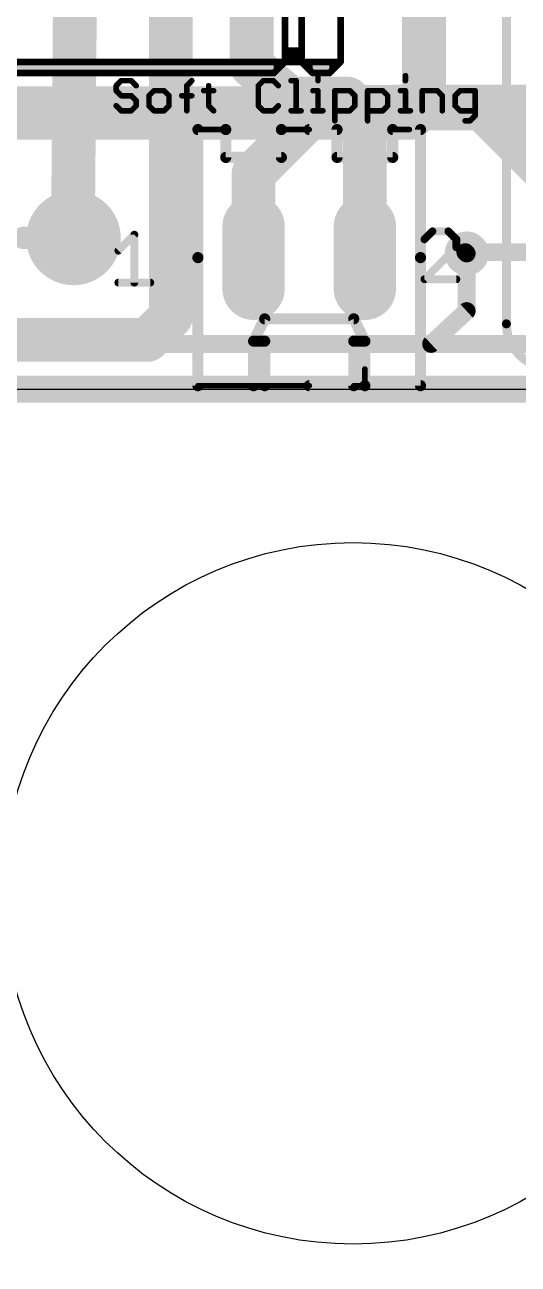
# Model space of a CAD drawing. Header units: inches. Extents: x -5 to 142, y -3 to 122.
# Drawn here: x 110.51 to 121.77, y 14.54 to 42.81 of the extents above; entities that cross this region are included whole.
import ezdxf

# ---------------------------------------------------------------- set-up
doc = ezdxf.new("R2010")
doc.units = ezdxf.units.IN
doc.header["$MEASUREMENT"] = 0
for name, color, linetype in [('1', 22, 'Continuous'), ('15', 22, 'Continuous'), ('16', 175, 'Continuous'), ('17', 82, 'Continuous'), ('18', 82, 'Continuous'), ('2', 175, 'Continuous'), ('20', 7, 'Continuous'), ('21', 253, 'Continuous'), ('27', 253, 'Continuous'), ('51', 253, 'Continuous')]:
    doc.layers.add(name, color=color, linetype=linetype)

# ---------------------------------------------------------------- blocks, each defined once
blk = doc.blocks.new('ROUNDP')
at = {"const_width": 0.5}
blk.add_lwpolyline([(0, -0.25, 1), (0, 0.25, 1), (0, -0.25)], format="xyb", dxfattribs=at)
blk = doc.blocks.new('RECT')
blk.add_solid([(-0.5, -0.5), (0.5, -0.5), (-0.5, 0.5), (0.5, 0.5)])
blk = doc.blocks.new('LONGP100')
at = {"const_width": 1}
blk.add_lwpolyline([(-0.5, 0), (0.5, 0)], dxfattribs=at)
at = {"const_width": 0.5}
for points in [[(-0.5, 0.25, 1), (-0.5, -0.25)], [(0.5, -0.25, 1), (0.5, 0.25)]]:
    blk.add_lwpolyline(points, format="xyb", dxfattribs=at)
blk = doc.blocks.new('ROUNDV')
at = {"const_width": 0.5}
blk.add_lwpolyline([(0, -0.25, 1), (0, 0.25, 1), (0, -0.25)], format="xyb", dxfattribs=at)

msp = doc.modelspace()

# ---------------------------------------------------------------- linework, layer by layer
msp.add_lwpolyline([(137, 106.5), (128, 106.5), (128, 85.5), (109.5, 85.5), (109.5, 80.5), (2, 80.5), (2, 34.5), (127, 34.5), (127, 9.5), (137, 9.5), (137, 34.5), (137, 80.5), (137, 85.5)], close=True)
msp.add_circle((118, 23), 8)
at = {"layer": '1'}
for points, const_width in [([(120.9375, 40.9062), (109.8125, 40.9062)], 1), ([(122.5312, 39.3125), (120.9375, 40.9062)], 1), ([(127, 34.5), (2, 34.5)], 0.4064)]:
    msp.add_lwpolyline(points, dxfattribs=dict(at, const_width=const_width))
at = {"layer": '1', "const_width": 0.5}
for points in [[(121.1143, 41.083, 1), (120.7607, 40.7295)], [(120.9375, 40.6562, 1), (120.9375, 41.1562)]]:
    msp.add_lwpolyline(points, format="xyb", dxfattribs=at)
at = {"layer": '15'}
for points, const_width in [([(111.7, 48.7175), (111.6063, 37.9638)], 1), ([(117.25, 40.9375), (115.73, 39.4175)], 1), ([(122.4375, 40.9488), (117.25, 40.9375)], 1), ([(115.73, 39.4175), (115.73, 37.5)], 1), ([(111.6063, 37.9638), (111.62, 37.95)], 1), ([(126.125, 37.625), (120.5625, 37.625)], 0.4064), ([(120.5625, 37.625), (120.5938, 37.5938)], 0.4064), ([(127.7188, 35.5312), (88.25, 35.5312)], 0.4064), ([(2, 34.5), (127, 34.5)], 0.6096)]:
    msp.add_lwpolyline(points, dxfattribs=dict(at, const_width=const_width))
for points, const_width in [([(117.2495, 41.1875, 1), (117.2505, 40.6875)], 0.5), ([(117.4268, 40.7607, 1), (117.0732, 41.1143)], 0.5), ([(115.98, 39.4175, 1), (115.48, 39.4175)], 0.5), ([(115.5532, 39.5943, 1), (115.9068, 39.2407)], 0.5), ([(111.783, 38.1405, 1), (111.4295, 37.787)], 0.5), ([(111.3563, 37.9659, 1), (111.8562, 37.9616)], 0.5), ([(111.4432, 37.7732, 1), (111.7968, 38.1268)], 0.5), ([(115.48, 37.5, 1), (115.98, 37.5)], 0.5), ([(120.5625, 37.7266, 1), (120.5625, 37.5234)], 0.2032), ([(120.6343, 37.6968, 1), (120.4907, 37.5532)], 0.2032), ([(120.5219, 37.5219, 1), (120.6656, 37.6656)], 0.2032)]:
    msp.add_lwpolyline(points, format="xyb", dxfattribs=dict(at, const_width=const_width))
at = {"layer": '16'}
for points, const_width in [([(115.6875, 41.875), (115.6875, 46)], 1), ([(113.8438, 36.1562), (113.8438, 44.0312)], 1), ([(116.5625, 41.125), (115.6875, 41.875)], 1), ([(117.875, 41.125), (116.5625, 41.125)], 1), ([(118.27, 40.73), (117.875, 41.125)], 1), ([(118.27, 37.5), (118.27, 40.73)], 1), ([(113.3125, 35.625), (113.8438, 36.1562)], 1), ([(87.625, 35.625), (113.3125, 35.625)], 1), ([(127, 34.5), (2, 34.5)], 0.4064)]:
    msp.add_lwpolyline(points, dxfattribs=dict(at, const_width=const_width))
at = {"layer": '16', "const_width": 0.5}
for points in [[(115.8502, 42.0648, 1), (115.5248, 41.6852)], [(115.4375, 41.875, 1), (115.9375, 41.875)], [(116.5625, 41.375, 1), (116.5625, 40.875)], [(116.3998, 40.9352, 1), (116.7252, 41.3148)], [(118.0518, 41.3018, 1), (117.6982, 40.9482)], [(117.875, 40.875, 1), (117.875, 41.375)], [(118.52, 40.73, 1), (118.02, 40.73)], [(118.0932, 40.5532, 1), (118.4468, 40.9068)], [(118.02, 37.5, 1), (118.52, 37.5)], [(114.0205, 35.9795, 1), (113.667, 36.333)], [(113.5938, 36.1562, 1), (114.0938, 36.1562)], [(113.1357, 35.8018, 1), (113.4893, 35.4482)], [(113.3125, 35.375, 1), (113.3125, 35.875)]]:
    msp.add_lwpolyline(points, format="xyb", dxfattribs=at)
at = {"layer": '2'}
for points, const_width in [([(119.62, 44.25), (119.62, 40.995)], 1), ([(119.62, 40.995), (119.3125, 40.6875)], 1), ([(119.3125, 40.6875), (89.75, 40.6875)], 1), ([(120.5938, 37.5938), (120.5938, 36.2812)], 0.4064), ([(120.5938, 36.2812), (119.7812, 35.5312)], 0.4064), ([(119.7812, 35.5312), (88.2188, 35.5312)], 0.4064), ([(127, 34.5), (2, 34.5)], 0.6096)]:
    msp.add_lwpolyline(points, dxfattribs=dict(at, const_width=const_width))
for points, const_width in [([(119.7968, 40.8182, 1), (119.4432, 41.1718)], 0.5), ([(119.1357, 40.8643, 1), (119.4893, 40.5107)], 0.5), ([(119.3125, 40.4375, 1), (119.3125, 40.9375)], 0.5), ([(119.37, 40.995, 1), (119.87, 40.995)], 0.5), ([(120.6954, 37.5938, 1), (120.4921, 37.5938)], 0.2032), ([(120.6627, 36.2066, 1), (120.5248, 36.3559)], 0.2032), ([(120.4921, 36.2812, 1), (120.6954, 36.2812)], 0.2032), ([(119.7123, 35.6059, 1), (119.8502, 35.4566)], 0.2032), ([(119.7812, 35.4296, 1), (119.7812, 35.6328)], 0.2032)]:
    msp.add_lwpolyline(points, format="xyb", dxfattribs=dict(at, const_width=const_width))
at = {"layer": '20'}
msp.add_line((2, 34.5), (127, 34.5), dxfattribs=at)
at = {"layer": '21'}
for points, const_width in [([(121.5, 35.99), (121.5, 69.33)], 0.2032), ([(116.445, 42.218), (116.445, 46.409)], 0.1524), ([(116.826, 42.218), (116.826, 46.409)], 0.1524), ([(117.715, 46.536), (117.715, 41.964)], 0.1524), ([(116.445, 41.964), (116.445, 42.218)], 0.1524), ([(116.826, 42.218), (116.445, 42.218)], 0.1524), ([(116.699, 42.091), (116.572, 42.091)], 0.3048), ([(116.826, 41.964), (116.826, 42.218)], 0.1524), ([(116.445, 41.964), (106.285, 41.964)], 0.1524), ([(116.191, 41.837), (106.539, 41.837)], 0.3048), ([(116.445, 41.964), (116.191, 41.71)], 0.1524), ([(116.826, 41.964), (116.445, 41.964)], 0.1524), ([(117.08, 41.71), (116.826, 41.964)], 0.1524), ([(117.715, 41.964), (116.826, 41.964)], 0.1524), ([(117.461, 41.837), (117.08, 41.837)], 0.3048), ([(117.461, 41.71), (117.715, 41.964)], 0.1524), ([(116.191, 41.71), (106.539, 41.71)], 0.1524), ([(117.461, 41.71), (117.08, 41.71)], 0.1524), ([(114.46, 37.5), (114.46, 40.421)], 0.254), ([(115.095, 40.421), (114.46, 40.421)], 0.254), ([(114.46, 40.421), (115.095, 40.421)], 0.127), ([(115.095, 40.421), (116.365, 40.421)], 0.254), ([(115.095, 39.786), (115.095, 40.421)], 0.254), ([(117.635, 40.421), (116.365, 40.421)], 0.254), ([(116.365, 40.421), (116.365, 39.786)], 0.254), ([(116.365, 40.421), (117, 40.421)], 0.127), ([(119.54, 40.421), (117, 40.421)], 0.254), ([(117.635, 39.786), (117.635, 40.421)], 0.254), ([(119.54, 40.421), (118.905, 40.421)], 0.254), ([(118.905, 40.421), (118.905, 39.786)], 0.254), ([(119.286, 40.421), (118.905, 40.421)], 0.127), ([(119.54, 37.5), (119.54, 40.421)], 0.254), ([(116.365, 39.786), (115.095, 39.786)], 0.254), ([(118.905, 39.786), (117.635, 39.786)], 0.254), ([(119.8116, 38.0993), (119.6294, 37.9171)], 0.1778), ([(120.176, 38.0993), (119.8116, 38.0993)], 0.1778), ([(120.3582, 37.9171), (120.176, 38.0993)], 0.1778), ([(112.6444, 37.6588), (113.0088, 38.0231)], 0.1778), ([(113.0088, 38.0231), (113.0088, 36.93)], 0.1778), ([(120.3582, 37.735), (120.3582, 37.9171)], 0.1778), ([(114.46, 37.5), (114.46, 34.579)], 0.254), ([(119.54, 37.5), (119.54, 34.579)], 0.254), ([(119.6294, 37.0062), (120.3582, 37.735)], 0.1778), ([(120.3582, 37.0062), (119.6294, 37.0062)], 0.1778), ([(112.6444, 36.93), (113.3732, 36.93)], 0.1778), ([(115.984, 36.103), (115.73, 35.595)], 0.254), ([(118.016, 36.103), (115.984, 36.103)], 0.254), ([(118.27, 35.595), (118.016, 36.103)], 0.254), ([(115.984, 35.595), (115.73, 35.595)], 0.254), ([(115.73, 35.595), (115.73, 34.579)], 0.254), ([(118.016, 35.595), (115.984, 35.595)], 0.254), ([(115.984, 34.579), (115.984, 35.595)], 0.254), ([(118.27, 35.595), (118.016, 35.595)], 0.254), ([(118.016, 34.579), (118.016, 35.595)], 0.254), ([(118.27, 35.595), (118.27, 34.579)], 0.254), ([(118.27, 34.96), (118.27, 34.579)], 0.127), ([(114.46, 34.579), (117, 34.579)], 0.127), ([(118.27, 34.579), (117, 34.579)], 0.254), ([(118.016, 34.579), (118.27, 34.579)], 0.127), ([(119.54, 34.579), (118.27, 34.579)], 0.254)]:
    msp.add_lwpolyline(points, dxfattribs=dict(at, const_width=const_width))
for points, const_width in [([(116.4831, 42.218, 1), (116.4069, 42.218)], 0.0762), ([(116.445, 42.2561, 1), (116.445, 42.1799)], 0.0762), ([(116.4069, 42.218, 1), (116.4831, 42.218)], 0.0762), ([(116.572, 42.1672, 1), (116.572, 42.0148)], 0.1524), ([(116.699, 42.0148, 1), (116.699, 42.1672)], 0.1524), ([(116.8641, 42.218, 1), (116.7879, 42.218)], 0.0762), ([(116.7879, 42.218, 1), (116.8641, 42.218)], 0.0762), ([(116.826, 42.1799, 1), (116.826, 42.2561)], 0.0762), ([(116.191, 41.7608, 1), (116.191, 41.9132)], 0.1524), ([(116.445, 42.0021, 1), (116.445, 41.9259)], 0.0762), ([(116.4069, 41.964, 1), (116.4831, 41.964)], 0.0762), ([(116.4719, 41.9371, 1), (116.4181, 41.9909)], 0.0762), ([(116.445, 41.9259, 1), (116.445, 42.0021)], 0.0762), ([(116.826, 42.0021, 1), (116.826, 41.9259)], 0.0762), ([(116.7879, 41.964, 1), (116.8641, 41.964)], 0.0762), ([(116.8529, 41.9909, 1), (116.7991, 41.9371)], 0.0762), ([(116.826, 41.9259, 1), (116.826, 42.0021)], 0.0762), ([(117.08, 41.9132, 1), (117.08, 41.7608)], 0.1524), ([(117.461, 41.7608, 1), (117.461, 41.9132)], 0.1524), ([(117.6769, 41.964, 1), (117.7531, 41.964)], 0.0762), ([(117.7419, 41.9371, 1), (117.6881, 41.9909)], 0.0762), ([(117.715, 41.9259, 1), (117.715, 42.0021)], 0.0762), ([(116.1641, 41.7369, 1), (116.2179, 41.6831)], 0.0762), ([(116.191, 41.6719, 1), (116.191, 41.7481)], 0.0762), ([(117.08, 41.7481, 1), (117.08, 41.6719)], 0.0762), ([(117.0531, 41.6831, 1), (117.1069, 41.7369)], 0.0762), ([(117.4341, 41.7369, 1), (117.4879, 41.6831)], 0.0762), ([(117.461, 41.6719, 1), (117.461, 41.7481)], 0.0762), ([(114.5235, 40.421, 1), (114.3965, 40.421)], 0.127), ([(114.46, 40.4845, 1), (114.46, 40.3575)], 0.127), ([(114.46, 40.4527, 1), (114.46, 40.3893)], 0.0635), ([(115.095, 40.4845, 1), (115.095, 40.3575)], 0.127), ([(115.1585, 40.421, 1), (115.0315, 40.421)], 0.127), ([(115.095, 40.3575, 1), (115.095, 40.4845)], 0.127), ([(115.095, 40.3893, 1), (115.095, 40.4527)], 0.0635), ([(116.365, 40.4845, 1), (116.365, 40.3575)], 0.127), ([(116.4285, 40.421, 1), (116.3015, 40.421)], 0.127), ([(116.365, 40.3575, 1), (116.365, 40.4845)], 0.127), ([(116.365, 40.4527, 1), (116.365, 40.3893)], 0.0635), ([(117, 40.4845, 1), (117, 40.3575)], 0.127), ([(117, 40.3893, 1), (117, 40.4527)], 0.0635), ([(117.6985, 40.421, 1), (117.5715, 40.421)], 0.127), ([(117.635, 40.3575, 1), (117.635, 40.4845)], 0.127), ([(118.905, 40.4845, 1), (118.905, 40.3575)], 0.127), ([(118.9685, 40.421, 1), (118.8415, 40.421)], 0.127), ([(118.905, 40.4527, 1), (118.905, 40.3893)], 0.0635), ([(119.286, 40.3893, 1), (119.286, 40.4527)], 0.0635), ([(119.6035, 40.421, 1), (119.4765, 40.421)], 0.127), ([(119.54, 40.3575, 1), (119.54, 40.4845)], 0.127), ([(119.54, 40.3575, 1), (119.54, 40.4845)], 0.127), ([(115.095, 39.8495, 1), (115.095, 39.7225)], 0.127), ([(116.365, 39.7225, 1), (116.365, 39.8495)], 0.127), ([(117.635, 39.8495, 1), (117.635, 39.7225)], 0.127), ([(118.905, 39.7225, 1), (118.905, 39.8495)], 0.127), ([(115.0315, 39.786, 1), (115.1585, 39.786)], 0.127), ([(116.3015, 39.786, 1), (116.4285, 39.786)], 0.127), ([(117.5715, 39.786, 1), (117.6985, 39.786)], 0.127), ([(118.8415, 39.786, 1), (118.9685, 39.786)], 0.127), ([(119.8116, 38.1438, 1), (119.8116, 38.0549)], 0.0889), ([(119.843, 38.0679, 1), (119.7802, 38.1308)], 0.0889), ([(120.2074, 38.1308, 1), (120.1445, 38.0679)], 0.0889), ([(120.176, 38.0549, 1), (120.176, 38.1438)], 0.0889), ([(113.0532, 38.0231, 1), (112.9643, 38.0231)], 0.0889), ([(113.0402, 37.9917, 1), (112.9773, 38.0546)], 0.0889), ([(119.598, 37.9486, 1), (119.6608, 37.8857)], 0.0889), ([(120.4026, 37.9171, 1), (120.3137, 37.9171)], 0.0889), ([(120.3267, 37.8857, 1), (120.3896, 37.9486)], 0.0889), ([(112.613, 37.6902, 1), (112.6758, 37.6273)], 0.0889), ([(114.5235, 37.5, 1), (114.3965, 37.5)], 0.127), ([(119.6035, 37.5, 1), (119.4765, 37.5)], 0.127), ([(120.3137, 37.735, 1), (120.4026, 37.735)], 0.0889), ([(120.3896, 37.7035, 1), (120.3267, 37.7664)], 0.0889), ([(114.3965, 37.5, 1), (114.5235, 37.5)], 0.127), ([(119.4765, 37.5, 1), (119.6035, 37.5)], 0.127), ([(119.6294, 37.0507, 1), (119.6294, 36.9618)], 0.0889), ([(119.598, 37.0376, 1), (119.6608, 36.9748)], 0.0889), ([(120.3582, 36.9618, 1), (120.3582, 37.0507)], 0.0889), ([(112.6444, 36.9745, 1), (112.6444, 36.8856)], 0.0889), ([(112.9643, 36.93, 1), (113.0532, 36.93)], 0.0889), ([(113.3732, 36.8856, 1), (113.3732, 36.9745)], 0.0889), ([(115.984, 36.1665, 1), (115.984, 36.0395)], 0.127), ([(116.0408, 36.0746, 1), (115.9272, 36.1314)], 0.127), ([(118.0728, 36.1314, 1), (117.9592, 36.0746)], 0.127), ([(118.016, 36.0395, 1), (118.016, 36.1665)], 0.127), ([(121.5, 35.99, 0.4142), (122.5, 34.99)], 0.2032), ([(121.5508, 35.99, 1), (121.4492, 35.99)], 0.1016), ([(121.4492, 35.99, 1), (121.5508, 35.99)], 0.1016), ([(115.73, 35.6585, 1), (115.73, 35.5315)], 0.127), ([(115.7935, 35.595, 1), (115.6665, 35.595)], 0.127), ([(115.6732, 35.6234, 1), (115.7868, 35.5666)], 0.127), ([(115.984, 35.6585, 1), (115.984, 35.5315)], 0.127), ([(116.0475, 35.595, 1), (115.9205, 35.595)], 0.127), ([(115.984, 35.5315, 1), (115.984, 35.6585)], 0.127), ([(118.016, 35.6585, 1), (118.016, 35.5315)], 0.127), ([(118.0795, 35.595, 1), (117.9525, 35.595)], 0.127), ([(118.016, 35.5315, 1), (118.016, 35.6585)], 0.127), ([(118.3335, 35.595, 1), (118.2065, 35.595)], 0.127), ([(118.2132, 35.5666, 1), (118.3268, 35.6234)], 0.127), ([(118.27, 35.5315, 1), (118.27, 35.6585)], 0.127), ([(118.3018, 34.96, 1), (118.2383, 34.96)], 0.0635), ([(114.3965, 34.579, 1), (114.5235, 34.579)], 0.127), ([(114.46, 34.6108, 1), (114.46, 34.5473)], 0.0635), ([(115.6665, 34.579, 1), (115.7935, 34.579)], 0.127), ([(115.9205, 34.579, 1), (116.0475, 34.579)], 0.127), ([(117, 34.6425, 1), (117, 34.5155)], 0.127), ([(117, 34.5473, 1), (117, 34.6108)], 0.0635), ([(117.9525, 34.579, 1), (118.0795, 34.579)], 0.127), ([(118.016, 34.6108, 1), (118.016, 34.5473)], 0.0635), ([(118.27, 34.6425, 1), (118.27, 34.5155)], 0.127), ([(118.2065, 34.579, 1), (118.3335, 34.579)], 0.127), ([(118.27, 34.5155, 1), (118.27, 34.6425)], 0.127), ([(118.2383, 34.579, 1), (118.3018, 34.579)], 0.0635), ([(118.27, 34.5473, 1), (118.27, 34.6108)], 0.0635), ([(119.4765, 34.579, 1), (119.6035, 34.579)], 0.127), ([(119.54, 34.5155, 1), (119.54, 34.6425)], 0.127)]:
    msp.add_lwpolyline(points, format="xyb", dxfattribs=dict(at, const_width=const_width))
at = {"layer": '27', "const_width": 0.127}
for points in [[(112.709, 41.536), (112.5946, 41.4216)], [(112.9377, 41.536), (112.709, 41.536)], [(113.0521, 41.4216), (112.9377, 41.536)], [(114.2058, 41.4216), (114.3202, 41.536)], [(115.9521, 41.536), (115.8377, 41.4216)], [(116.1809, 41.536), (115.9521, 41.536)], [(116.2953, 41.4216), (116.1809, 41.536)], [(116.5861, 41.536), (116.7005, 41.536)], [(116.7005, 41.536), (116.7005, 40.8496)], [(117.1994, 41.6504), (117.1994, 41.536)], [(119.1952, 41.6504), (119.1952, 41.536)], [(112.5946, 41.4216), (112.5946, 41.3072)], [(112.5946, 41.3072), (112.709, 41.1928)], [(113.4574, 41.3072), (113.343, 41.1928)], [(113.6862, 41.3072), (113.4574, 41.3072)], [(113.8006, 41.1928), (113.6862, 41.3072)], [(114.2058, 40.8496), (114.2058, 41.4216)], [(114.5903, 41.3072), (114.8191, 41.3072)], [(114.7047, 41.4216), (114.7047, 40.964)], [(115.8377, 41.4216), (115.8377, 40.964)], [(117.0851, 41.3072), (117.1994, 41.3072)], [(117.1994, 41.3072), (117.1994, 40.8496)], [(117.584, 40.6208), (117.584, 41.3072)], [(117.584, 41.3072), (117.9272, 41.3072)], [(117.9272, 41.3072), (118.0416, 41.1928)], [(118.3324, 40.6208), (118.3324, 41.3072)], [(118.3324, 41.3072), (118.6756, 41.3072)], [(118.6756, 41.3072), (118.79, 41.1928)], [(119.0808, 41.3072), (119.1952, 41.3072)], [(119.1952, 41.3072), (119.1952, 40.8496)], [(119.5798, 40.8496), (119.5798, 41.3072)], [(119.5798, 41.3072), (119.923, 41.3072)], [(119.923, 41.3072), (120.0374, 41.1928)], [(120.4426, 41.3072), (120.3282, 41.1928)], [(120.7858, 41.3072), (120.4426, 41.3072)], [(120.7858, 40.7352), (120.7858, 41.3072)], [(112.709, 40.8496), (112.5946, 40.964)], [(112.709, 41.1928), (112.9377, 41.1928)], [(112.9377, 41.1928), (113.0521, 41.0784)], [(113.0521, 40.964), (112.9377, 40.8496)], [(113.0521, 41.0784), (113.0521, 40.964)], [(113.343, 41.1928), (113.343, 40.964)], [(113.343, 40.964), (113.4574, 40.8496)], [(113.6862, 40.8496), (113.8006, 40.964)], [(113.8006, 40.964), (113.8006, 41.1928)], [(114.0914, 41.1928), (114.3202, 41.1928)], [(114.7047, 40.964), (114.8191, 40.8496)], [(115.8377, 40.964), (115.9521, 40.8496)], [(116.1809, 40.8496), (116.2953, 40.964)], [(118.0416, 40.964), (117.9272, 40.8496)], [(118.0416, 41.1928), (118.0416, 40.964)], [(118.79, 40.964), (118.6756, 40.8496)], [(118.79, 41.1928), (118.79, 40.964)], [(120.0374, 41.1928), (120.0374, 40.8496)], [(120.3282, 41.1928), (120.3282, 40.964)], [(120.3282, 40.964), (120.4426, 40.8496)], [(112.9377, 40.8496), (112.709, 40.8496)], [(113.4574, 40.8496), (113.6862, 40.8496)], [(115.9521, 40.8496), (116.1809, 40.8496)], [(116.5861, 40.8496), (116.8149, 40.8496)], [(117.0851, 40.8496), (117.3138, 40.8496)], [(117.9272, 40.8496), (117.584, 40.8496)], [(118.6756, 40.8496), (118.3324, 40.8496)], [(119.0808, 40.8496), (119.3096, 40.8496)], [(120.4426, 40.8496), (120.7858, 40.8496)], [(120.6714, 40.6208), (120.7858, 40.7352)], [(120.557, 40.6208), (120.6714, 40.6208)]]:
    msp.add_lwpolyline(points, dxfattribs=at)
at = {"layer": '27', "const_width": 0.0635}
for points in [[(112.709, 41.5677, 1), (112.709, 41.5042)], [(112.7314, 41.5135, 1), (112.6865, 41.5584)], [(112.9602, 41.5584, 1), (112.9153, 41.5135)], [(112.9377, 41.5042, 1), (112.9377, 41.5677)], [(114.3426, 41.5135, 1), (114.2977, 41.5584)], [(115.9521, 41.5677, 1), (115.9521, 41.5042)], [(115.9745, 41.5135, 1), (115.9296, 41.5584)], [(116.2033, 41.5584, 1), (116.1584, 41.5135)], [(116.1809, 41.5042, 1), (116.1809, 41.5677)], [(116.5861, 41.5677, 1), (116.5861, 41.5042)], [(116.7323, 41.536, 1), (116.6688, 41.536)], [(116.7005, 41.5042, 1), (116.7005, 41.5677)], [(117.2312, 41.6504, 1), (117.1677, 41.6504)], [(117.1677, 41.536, 1), (117.2312, 41.536)], [(119.227, 41.6504, 1), (119.1635, 41.6504)], [(119.1635, 41.536, 1), (119.227, 41.536)], [(112.6263, 41.4216, 1), (112.5628, 41.4216)], [(112.5628, 41.3072, 1), (112.6263, 41.3072)], [(112.5721, 41.444, 1), (112.617, 41.3991)], [(112.617, 41.3296, 1), (112.5721, 41.2847)], [(113.0297, 41.3991, 1), (113.0746, 41.444)], [(113.4574, 41.3389, 1), (113.4574, 41.2754)], [(113.4798, 41.2847, 1), (113.4349, 41.3296)], [(113.7086, 41.3296, 1), (113.6637, 41.2847)], [(113.6862, 41.2754, 1), (113.6862, 41.3389)], [(114.2375, 41.4216, 1), (114.174, 41.4216)], [(114.1833, 41.444, 1), (114.2282, 41.3991)], [(114.5903, 41.3389, 1), (114.5903, 41.2754)], [(114.7365, 41.4216, 1), (114.673, 41.4216)], [(114.8191, 41.2754, 1), (114.8191, 41.3389)], [(115.8694, 41.4216, 1), (115.8059, 41.4216)], [(115.8152, 41.444, 1), (115.8601, 41.3991)], [(116.2728, 41.3991, 1), (116.3177, 41.444)], [(117.0851, 41.3389, 1), (117.0851, 41.2754)], [(117.2312, 41.3072, 1), (117.1677, 41.3072)], [(117.1994, 41.2754, 1), (117.1994, 41.3389)], [(117.6157, 41.3072, 1), (117.5522, 41.3072)], [(117.584, 41.3389, 1), (117.584, 41.2754)], [(117.9496, 41.3296, 1), (117.9047, 41.2847)], [(117.9272, 41.2754, 1), (117.9272, 41.3389)], [(118.3324, 41.3389, 1), (118.3324, 41.2754)], [(118.3642, 41.3072, 1), (118.3007, 41.3072)], [(118.6981, 41.3296, 1), (118.6531, 41.2847)], [(118.6756, 41.2754, 1), (118.6756, 41.3389)], [(119.0808, 41.3389, 1), (119.0808, 41.2754)], [(119.227, 41.3072, 1), (119.1635, 41.3072)], [(119.1952, 41.2754, 1), (119.1952, 41.3389)], [(119.6115, 41.3072, 1), (119.548, 41.3072)], [(119.5798, 41.3389, 1), (119.5798, 41.2754)], [(119.9454, 41.3296, 1), (119.9005, 41.2847)], [(119.923, 41.2754, 1), (119.923, 41.3389)], [(120.4426, 41.3389, 1), (120.4426, 41.2754)], [(120.465, 41.2847, 1), (120.4201, 41.3296)], [(120.8175, 41.3072, 1), (120.754, 41.3072)], [(120.7858, 41.2754, 1), (120.7858, 41.3389)], [(112.617, 40.9864, 1), (112.5721, 40.9415)], [(112.709, 41.2245, 1), (112.709, 41.161)], [(112.6865, 41.1703, 1), (112.7314, 41.2152)], [(112.9602, 41.2152, 1), (112.9153, 41.1703)], [(112.9377, 41.161, 1), (112.9377, 41.2245)], [(113.0839, 41.0784, 1), (113.0204, 41.0784)], [(113.0204, 40.964, 1), (113.0839, 40.964)], [(113.0297, 41.0559, 1), (113.0746, 41.1008)], [(113.0746, 40.9415, 1), (113.0297, 40.9864)], [(113.3747, 41.1928, 1), (113.3112, 41.1928)], [(113.3112, 40.964, 1), (113.3747, 40.964)], [(113.3205, 41.2152, 1), (113.3654, 41.1703)], [(113.3654, 40.9864, 1), (113.3205, 40.9415)], [(113.8323, 41.1928, 1), (113.7688, 41.1928)], [(113.7688, 40.964, 1), (113.8323, 40.964)], [(113.7781, 41.1703, 1), (113.823, 41.2152)], [(113.823, 40.9415, 1), (113.7781, 40.9864)], [(114.0914, 41.2245, 1), (114.0914, 41.161)], [(114.3202, 41.161, 1), (114.3202, 41.2245)], [(114.673, 40.964, 1), (114.7365, 40.964)], [(114.7272, 40.9864, 1), (114.6823, 40.9415)], [(115.8601, 40.9864, 1), (115.8152, 40.9415)], [(115.8059, 40.964, 1), (115.8694, 40.964)], [(116.3177, 40.9415, 1), (116.2728, 40.9864)], [(118.0733, 41.1928, 1), (118.0098, 41.1928)], [(118.0098, 40.964, 1), (118.0733, 40.964)], [(118.0191, 41.1703, 1), (118.064, 41.2152)], [(118.064, 40.9415, 1), (118.0191, 40.9864)], [(118.8218, 41.1928, 1), (118.7583, 41.1928)], [(118.7583, 40.964, 1), (118.8218, 40.964)], [(118.7675, 41.1703, 1), (118.8125, 41.2152)], [(118.8125, 40.9415, 1), (118.7675, 40.9864)], [(120.0691, 41.1928, 1), (120.0056, 41.1928)], [(120.0149, 41.1703, 1), (120.0598, 41.2152)], [(120.3599, 41.1928, 1), (120.2964, 41.1928)], [(120.2964, 40.964, 1), (120.3599, 40.964)], [(120.3057, 41.2152, 1), (120.3506, 41.1703)], [(120.3506, 40.9864, 1), (120.3057, 40.9415)], [(112.709, 40.8814, 1), (112.709, 40.8179)], [(112.6865, 40.8271, 1), (112.7314, 40.8721)], [(112.9153, 40.8721, 1), (112.9602, 40.8271)], [(112.9377, 40.8179, 1), (112.9377, 40.8814)], [(113.4574, 40.8814, 1), (113.4574, 40.8179)], [(113.4349, 40.8271, 1), (113.4798, 40.8721)], [(113.6637, 40.8721, 1), (113.7086, 40.8271)], [(113.6862, 40.8179, 1), (113.6862, 40.8814)], [(114.174, 40.8496, 1), (114.2375, 40.8496)], [(114.7967, 40.8271, 1), (114.8416, 40.8721)], [(115.9521, 40.8814, 1), (115.9521, 40.8179)], [(115.9296, 40.8271, 1), (115.9745, 40.8721)], [(116.1584, 40.8721, 1), (116.2033, 40.8271)], [(116.1809, 40.8179, 1), (116.1809, 40.8814)], [(116.5861, 40.8814, 1), (116.5861, 40.8179)], [(116.6688, 40.8496, 1), (116.7323, 40.8496)], [(116.8149, 40.8179, 1), (116.8149, 40.8814)], [(117.0851, 40.8814, 1), (117.0851, 40.8179)], [(117.1677, 40.8496, 1), (117.2312, 40.8496)], [(117.3138, 40.8179, 1), (117.3138, 40.8814)], [(117.584, 40.8814, 1), (117.584, 40.8179)], [(117.9047, 40.8721, 1), (117.9496, 40.8271)], [(117.9272, 40.8179, 1), (117.9272, 40.8814)], [(118.3324, 40.8814, 1), (118.3324, 40.8179)], [(118.6531, 40.8721, 1), (118.6981, 40.8271)], [(118.6756, 40.8179, 1), (118.6756, 40.8814)], [(119.0808, 40.8814, 1), (119.0808, 40.8179)], [(119.1635, 40.8496, 1), (119.227, 40.8496)], [(119.3096, 40.8179, 1), (119.3096, 40.8814)], [(119.548, 40.8496, 1), (119.6115, 40.8496)], [(120.0056, 40.8496, 1), (120.0691, 40.8496)], [(120.4426, 40.8814, 1), (120.4426, 40.8179)], [(120.4201, 40.8271, 1), (120.465, 40.8721)], [(120.754, 40.7352, 1), (120.8175, 40.7352)], [(120.8082, 40.7128, 1), (120.7633, 40.7577)], [(120.7858, 40.8179, 1), (120.7858, 40.8814)], [(117.5522, 40.6208, 1), (117.6157, 40.6208)], [(118.3007, 40.6208, 1), (118.3642, 40.6208)], [(120.557, 40.6526, 1), (120.557, 40.5891)], [(120.6489, 40.6433, 1), (120.6938, 40.5984)], [(120.6714, 40.5891, 1), (120.6714, 40.6526)]]:
    msp.add_lwpolyline(points, format="xyb", dxfattribs=at)
at = {"layer": '51', "const_width": 0.508}
msp.add_lwpolyline([(111.62, 37.95), (110.477, 37.95)], dxfattribs=at)
at = {"layer": '51', "const_width": 0.254}
for points in [[(110.477, 38.077, 1), (110.477, 37.823)], [(111.62, 37.823, 1), (111.62, 38.077)]]:
    msp.add_lwpolyline(points, format="xyb", dxfattribs=at)

# ---------------------------------------------------------------- block references
at = {"layer": '17'}
for name, p, xscale, yscale, rotation in [('ROUNDP', (111.62, 37.95), 2.159, 2.159, 180), ('ROUNDP', (111.62, 37.95), 2.159, 2.159, 180), ('LONGP100', (115.73, 37.5), 1.4224, 1.4224, 270), ('LONGP100', (115.73, 37.5), 1.4224, 1.4224, 270), ('LONGP100', (118.27, 37.5), 1.4224, 1.4224, 270), ('LONGP100', (118.27, 37.5), 1.4224, 1.4224, 270), ('ROUNDP', (111.62, 37.95), 1.2192, 1.2192, 180), ('ROUNDP', (111.62, 37.95), 1.2192, 1.2192, 180), ('ROUNDP', (115.73, 37.5), 1.4224, 1.4224, 270), ('ROUNDP', (115.73, 37.5), 1.4224, 1.4224, 270), ('ROUNDP', (118.27, 37.5), 1.4224, 1.4224, 270), ('ROUNDP', (118.27, 37.5), 1.4224, 1.4224, 270)]:
    msp.add_blockref(name, p, dxfattribs=dict(at, xscale=xscale, yscale=yscale, rotation=rotation))
at = {"layer": '18'}
for xscale, yscale in [(1.0064, 1.0064), (1.0064, 1.0064), (0.9048, 0.9048), (0.9048, 0.9048)]:
    msp.add_blockref('ROUNDV', (120.5938, 37.5938), dxfattribs=dict(at, xscale=xscale, yscale=yscale))
at = {"layer": '51', "xscale": 0.508, "yscale": 0.508, "rotation": 180}
for p in [(115.73, 37.5), (118.27, 37.5)]:
    msp.add_blockref('RECT', p, dxfattribs=at)

doc.saveas('drawing.dxf')
